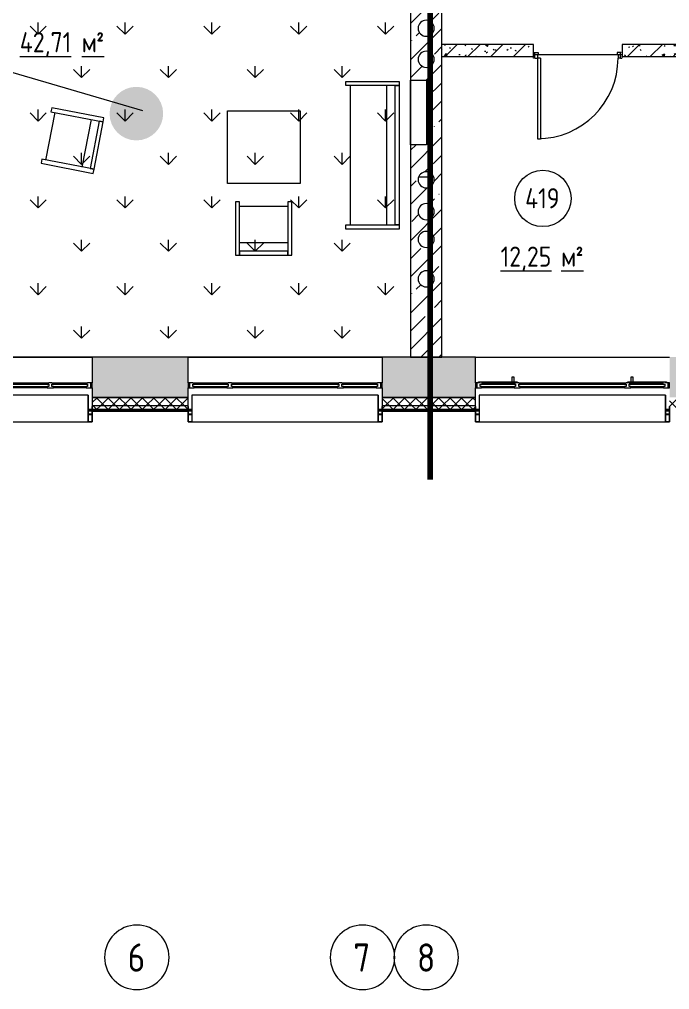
# Model space of a CAD drawing. Header units: millimetres. Extents: x -515342 to 330399, y -224905 to 507333.
# Drawn here: x -323259 to -315192, y 370962 to 382999 of the extents above; entities that cross this region are included whole.
import ezdxf

# ---------------------------------------------------------------- set-up
doc = ezdxf.new("R2010")
doc.units = ezdxf.units.MM
doc.linetypes.add('ASVP_Невидимые', pattern=[5, 3, -2])
doc.layers.get('0').update_dxf_attribs({"lineweight": 0})
for name, color, linetype, lineweight in [('_ Окна', 7, 'Continuous', 0), ('Витраж', 7, 'Continuous', 0), ('Двери', 7, 'Continuous', 0), ('Марки помещений', 7, 'Continuous', 0), ('Мебель', 7, 'Continuous', 0), ('Окна', 7, 'Continuous', 0), ('Оси', 7, 'Continuous', 0), ('Ответы', 4, 'Continuous', 0), ('Перекрытие', 7, 'Continuous', 0), ('Стены внутренние', 7, 'Continuous', 0), ('Стены наружные', 7, 'Continuous', 0), ('Стены несущие', 7, 'Continuous', 0), ('Стены отделка', 7, 'Continuous', 0), ('Стены перегородки', 7, 'Continuous', 0), ('Стены штриховка', 7, 'Continuous', 0), ('экспертиза ДУ', 1, 'Continuous', 0), ('экспертиза условные обозначения', 1, 'Continuous', 0)]:
    doc.layers.add(name, color=color, linetype=linetype, lineweight=lineweight)
doc.styles.add('GOST Common', font='', dxfattribs={"width": 0.9, "height": 350})
doc.styles.add('GOST Common_1', font='', dxfattribs={"width": 0.9, "height": 250})
doc.styles.add('GOST Common_2', font='', dxfattribs={"width": 0.9, "height": 250})
doc.styles.get('GOST Common').set_extended_font_data('GOST Common')
doc.styles.get('GOST Common_1').set_extended_font_data('GOST Common')
doc.styles.get('GOST Common_2').set_extended_font_data('GOST Common')
pattern_1 = [(45, (0, 0), (-70.71068, 70.71068), []), (135, (0, 0), (-70.71068, -70.71068), [])]

# ---------------------------------------------------------------- blocks, each defined once
blk = doc.blocks.new('Окно_ПВХ_3Створки_1Фрамуга-верх - АР_Окно_ОП_1820_h_х2370_3ст2фр-в E30-10240666-О_АР_П_4__10_050_План 4 этажа')
at = {"layer": '_ Окна'}
for p, q in [((-1129, 130), (-1205, 130)), ((-1205, 130), (-1205, 70)), ((-1185, 70), (-1185, 130)), ((-1129, 116), (-1129, 130)), ((-647, 130), (-723, 130)), ((-723, 130), (-723, 116)), ((-647, 116), (-647, 130)), ((723, 130), (647, 130)), ((647, 130), (647, 116)), ((723, 116), (723, 130)), ((1129, 130), (1129, 116)), ((1205, 130), (1129, 130)), ((1185, 70), (1185, 130)), ((1205, 70), (1205, 130)), ((-1205, 70), (-1147, 70)), ((-1147, 84), (-1147, 116)), ((-1147, 116), (-1129, 116)), ((-705, 84), (-1147, 84)), ((-1129, 70), (-1147, 70)), ((-723, 116), (-1129, 116)), ((-723, 116), (-705, 116)), ((-705, 116), (-705, 84)), ((-705, 70), (-665, 70)), ((-665, 84), (-665, 116)), ((-665, 116), (-647, 116)), ((665, 84), (-665, 84)), ((647, 116), (-647, 116)), ((647, 116), (665, 116)), ((665, 116), (665, 84)), ((665, 70), (705, 70)), ((705, 84), (705, 116)), ((705, 116), (723, 116)), ((1147, 84), (705, 84)), ((1129, 116), (723, 116)), ((1129, 116), (1147, 116)), ((1147, 70), (1129, 70)), ((1147, 116), (1147, 84)), ((1147, 70), (1205, 70))]:
    blk.add_line(p, q, dxfattribs=at)
at = {"layer": 'Окна'}
for p, q in [((-1129, 130), (-723, 130)), ((-647, 130), (647, 130)), ((723, 130), (1129, 130)), ((-705, 70), (-1129, 70)), ((665, 70), (-665, 70)), ((1129, 70), (705, 70))]:
    blk.add_line(p, q, dxfattribs=at)
blk = doc.blocks.new('Окно_ПВХ_3Створки_1Фрамуга-верх - АР_Окно_ОП_1820_h_х2370_3ст2фр-в-V4-О_АР_П_4__10_050_План 4 этажа')
at = {"layer": '_ Окна'}
for p, q in [((-1129, 130), (-1205, 130)), ((-1205, 130), (-1205, 70)), ((-1185, 70), (-1185, 130)), ((-1129, 116), (-1129, 130)), ((-647, 130), (-723, 130)), ((-723, 130), (-723, 116)), ((-647, 116), (-647, 130)), ((723, 130), (647, 130)), ((647, 130), (647, 116)), ((723, 116), (723, 130)), ((1129, 130), (1129, 116)), ((1205, 130), (1129, 130)), ((1185, 70), (1185, 130)), ((1205, 70), (1205, 130)), ((-1205, 70), (-1147, 70)), ((-1165, 56), (-1165, 70)), ((-1080, 56), (-1165, 56)), ((-1147, 84), (-1147, 116)), ((-1147, 116), (-1129, 116)), ((-705, 84), (-1147, 84)), ((-723, 116), (-1129, 116)), ((-1080, 70), (-1080, 56)), ((-772, 70), (-772, 56)), ((-687, 56), (-772, 56)), ((-723, 116), (-705, 116)), ((-705, 116), (-705, 84)), ((-705, 70), (-665, 70)), ((-687, 70), (-687, 56)), ((-665, 84), (-665, 116)), ((-665, 116), (-647, 116)), ((664.5, 84), (-665, 84)), ((647, 116), (-647, 116)), ((647, 116), (665, 116)), ((665, 116), (665, 84)), ((665, 70), (705, 70)), ((687, 56), (687, 70)), ((772, 56), (687, 56)), ((705, 84), (705, 116)), ((705, 116), (723, 116)), ((1147, 84), (705, 84)), ((1129, 116), (723, 116)), ((772, 70), (772, 56)), ((1080, 70), (1080, 56)), ((1165, 56), (1080, 56)), ((1129, 116), (1147, 116)), ((1147, 116), (1147, 84)), ((1147, 70), (1205, 70)), ((1165, 70), (1165, 56))]:
    blk.add_line(p, q, dxfattribs=at)
at = {"layer": 'Окна'}
for p, q in [((-1129, 130), (-723, 130)), ((-647, 130), (647, 130)), ((723, 130), (1129, 130)), ((-705, 70), (-1129, 70)), ((-772, 56), (-1080, 56)), ((-748.5, -4), (-748.5, 56)), ((-728.5, 56), (-728.5, -4)), ((664.5, 70), (-665, 70)), ((1129, 70), (705, 70)), ((728.5, -4), (728.5, 56)), ((748.5, 56), (748.5, -4)), ((1080, 56), (772, 56)), ((-728.5, -4), (-748.5, -4)), ((748.5, -4), (728.5, -4))]:
    blk.add_line(p, q, dxfattribs=at)
blk = doc.blocks.new('Прямоугольный импост - АР_Откос_Металлический_50х330 Белый Правый-9899489-О_АР_П_4__10_050_План 4 этажа')
at = {"layer": 'Витраж'}
for p, q in [((-49, -39), (-1, -39)), ((-1, -40), (-49, -40))]:
    blk.add_line(p, q, dxfattribs=at)
blk = doc.blocks.new('Прямоугольный импост - АР_Откос_Металлический_50х330 Белый Левый-9898757-О_АР_П_4__10_050_План 4 этажа')
at = {"layer": 'Витраж'}
for p, q in [((-1, -39), (-49, -39)), ((-49, -40), (-1, -40))]:
    blk.add_line(p, q, dxfattribs=at)
blk = doc.blocks.new('Прямоугольный импост - АР_Откос_Металлический_50х330 Белый Левый-9898758-О_АР_П_4__10_050_План 4 этажа')
at = {"layer": 'Витраж'}
for p, q in [((27636, 2502), (25326, 2502)), ((25326, 2172), (27636, 2172))]:
    blk.add_line(p, q, dxfattribs=at)
blk = doc.blocks.new('Прямоугольный импост - АР_Откос_Металлический_50х330 Белый Правый-V9-О_АР_П_4__10_050_План 4 этажа')
at = {"layer": 'Витраж', "lineweight": 18}
for p, q in [((-50, -40), (-50, 290)), ((-50, 290), (-49, 290)), ((-49, 290), (-49, -39)), ((-1, -39), (-1, 150)), ((-1, 150), (0, 150)), ((0, 150), (0, -40)), ((0, -40), (-50, -40)), ((-49, -39), (-1, -39))]:
    blk.add_line(p, q, dxfattribs=at)
blk = doc.blocks.new('Прямоугольный импост - АР_Откос_Металлический_50х330 Белый Левый-V10-О_АР_П_4__10_050_План 4 этажа')
at = {"layer": 'Витраж', "lineweight": 18}
for p, q in [((-50, 290), (-50, -40)), ((-49, 290), (-50, 290)), ((-49, -39), (-49, 290)), ((0, 150), (-1, 150)), ((-1, 150), (-1, -39)), ((0, -40), (0, 150)), ((-50, -40), (0, -40)), ((-1, -39), (-49, -39))]:
    blk.add_line(p, q, dxfattribs=at)
blk = doc.blocks.new('Прямоугольный импост - АР_Откос_Металлический_50х330 Коричневый Левый-9899771-О_АР_П_4__10_050_План 4 этажа')
at = {"layer": 'Витраж'}
for p, q in [((79975, 2502), (77665, 2502)), ((77665, 2172), (79975, 2172))]:
    blk.add_line(p, q, dxfattribs=at)
blk = doc.blocks.new('Прямоугольный импост - АР_Откос_Металлический_50х330 Коричневый Левый-V8-О_АР_П_4__10_050_План 4 этажа')
at = {"layer": 'Витраж', "lineweight": 18}
for p, q in [((-50, 290), (-50, -40)), ((-49, 290), (-50, 290)), ((-49, -39), (-49, 290)), ((0, 150), (-1, 150)), ((-1, 150), (-1, -39)), ((0, -40), (0, 150)), ((-50, -40), (0, -40)), ((-1, -39), (-49, -39))]:
    blk.add_line(p, q, dxfattribs=at)
blk = doc.blocks.new('СД_Люблино_Фасады_rvt-1-О_АР_П_4__10_050_План 4 этажа')
at = {"layer": 'Стены внутренние'}
h = blk.add_hatch(dxfattribs=at)
h.set_pattern_fill('FP_1', color=256, style=0, pattern_type=2)
h.set_pattern_definition([(45, (0, 0), (-224.5064, 224.5064), []), (45, (224.5, 0), (-224.5064, 224.5064), [396.875, -79.375, 3.353, -76.022])])
h.paths.add_polyline_path([(85325, 2475), (85325, 2975), (84035, 2975), (84035, 2475), (84734, 2475)])
h.paths.add_polyline_path([(82425, 2475), (82425, 2975), (80025, 2975), (80025, 2475), (82179, 2475)])
h.paths.add_polyline_path([(77581, 2475), (77615, 2475), (77615, 2975), (76429, 2975), (76429, 2475), (76559, 2475)])
h.paths.add_polyline_path([(74005, 2475), (74019, 2475), (74019, 2975), (71654, 2975), (71654, 2475), (73494, 2475)])
h.paths.add_polyline_path([(69917, 2475), (70044, 2475), (70044, 2975), (68833, 2975), (68833, 2475), (69407, 2475)])
h.paths.add_polyline_path([(67223, 2475), (67223, 2975), (66055, 2975), (66055, 2475), (66852, 2475)])
h.paths.add_polyline_path([(64445, 2475), (64445, 2975), (63280, 2975), (63280, 2475), (64298, 2475)])
h.paths.add_polyline_path([(61670, 2475), (61670, 2975), (59270, 2975), (59270, 2475), (61232, 2475)])
h.paths.add_polyline_path([(56860, 2475), (56860, 2975), (55705, 2975), (55705, 2475), (56634, 2475)])
h.paths.add_polyline_path([(53295, 2475), (53295, 2975), (52107, 2975), (52107, 2475), (53058, 2475)])
h.paths.add_polyline_path([(49482, 2475), (49697, 2475), (49697, 2975), (48505, 2975), (48505, 2475), (48971, 2475)])
h.paths.add_polyline_path([(46095, 2475), (46095, 2975), (44880, 2975), (44880, 2475), (45905, 2475)])
h.paths.add_polyline_path([(42329, 2475), (42470, 2475), (42470, 2975), (40100, 2975), (40100, 2475), (41818, 2475)])
h.paths.add_polyline_path([(38242, 2475), (38490, 2475), (38490, 2975), (37284, 2975), (37284, 2475), (37731, 2475)])
h.paths.add_polyline_path([(35674, 2475), (35674, 2975), (34487, 2975), (34487, 2475), (35177, 2475)])
h.paths.add_polyline_path([(32877, 2475), (32877, 2975), (31723, 2975), (31723, 2475), (32622, 2475)])
h.paths.add_polyline_path([(30067, 2475), (30113, 2475), (30113, 2975), (27686, 2975), (27686, 2475), (29556, 2475)])
h.paths.add_polyline_path([(25276, 2475), (25276, 2975), (24073, 2975), (24073, 2475), (24958, 2475)])
h.paths.add_polyline_path([(21382, 2475), (21663, 2475), (21663, 2975), (19291, 2975), (19291, 2475), (19339, 2475)])
h.paths.add_polyline_path([(17681, 2475), (17681, 2975), (16335, 2975), (16335, 2475), (17295, 2475)])
at = {"layer": 'Стены наружные'}
h = blk.add_hatch(dxfattribs=at)
h.set_pattern_fill('FP_2', color=256, style=0, pattern_type=2)
h.set_pattern_definition(pattern_1)
h.paths.add_polyline_path([(59700, 2375), (60240, 2375), (60240, 2475), (59270, 2475), (59270, 2375)])
h.paths.add_polyline_path([(56634, 2375), (56860, 2375), (56860, 2475), (55705, 2475), (55705, 2375), (56123, 2375)])
h.paths.add_polyline_path([(53058, 2375), (53295, 2375), (53295, 2475), (52107, 2475), (52107, 2375), (52547, 2375)])
h.paths.add_polyline_path([(49697, 2375), (49697, 2475), (48505, 2475), (48505, 2375), (49482, 2375)])
h.paths.add_polyline_path([(45905, 2375), (46095, 2375), (46095, 2475), (44880, 2475), (44880, 2375), (44883, 2375)])
h.paths.add_polyline_path([(42470, 2375), (42470, 2475), (41405, 2475), (41405, 2375), (42329, 2375)])
h = blk.add_hatch(dxfattribs=at)
h.set_pattern_fill('FP_2', color=256, style=0, pattern_type=2)
h.set_pattern_definition(pattern_1)
h.paths.add_polyline_path([(59270, 2325), (60240, 2325), (60240, 2375), (59270, 2375)])
h.paths.add_polyline_path([(56860, 2325), (56860, 2375), (55705, 2375), (55705, 2325), (56634, 2325)])
h.paths.add_polyline_path([(53058, 2325), (53295, 2325), (53295, 2375), (52107, 2375), (52107, 2325), (52547, 2325)])
h.paths.add_polyline_path([(49482, 2325), (49697, 2325), (49697, 2375), (48505, 2375), (48505, 2325), (48971, 2325)])
h.paths.add_polyline_path([(46095, 2325), (46095, 2375), (44880, 2375), (44880, 2325), (45905, 2325)])
h.paths.add_polyline_path([(42329, 2325), (42470, 2325), (42470, 2375), (41405, 2375), (41405, 2325), (41818, 2325)])
at = {"layer": 'Стены внутренние'}
for p, q in [((49697, 2975), (52107, 2975)), ((53295, 2975), (55705, 2975)), ((56860, 2975), (59270, 2975)), ((52058, 2325), (52106, 2325)), ((52106, 2305), (52058, 2305)), ((53296, 2325), (53344, 2325)), ((53344, 2305), (53296, 2305)), ((55656, 2325), (55704, 2325)), ((55704, 2305), (55656, 2305)), ((56861, 2325), (56909, 2325)), ((56909, 2305), (56861, 2305)), ((59221, 2325), (59269, 2325)), ((59269, 2305), (59221, 2305))]:
    blk.add_line(p, q, dxfattribs=at)
at = {"layer": 'Стены наружные'}
for p, q in [((52106, 2325), (52058, 2325)), ((53344, 2325), (53296, 2325)), ((55704, 2325), (55656, 2325)), ((56909, 2325), (56861, 2325)), ((59269, 2325), (59221, 2325))]:
    blk.add_line(p, q, dxfattribs=at)
at = {"layer": 'Стены несущие'}
for p, q in [((53295, 2975), (52107, 2975)), ((52107, 2975), (52107, 2655)), ((53295, 2655), (53295, 2975)), ((56860, 2975), (55705, 2975)), ((55705, 2975), (55705, 2655)), ((56860, 2655), (56860, 2975)), ((52107, 2595), (52107, 2475)), ((53295, 2475), (53295, 2595)), ((55705, 2595), (55705, 2475)), ((56860, 2475), (56860, 2595)), ((52107, 2475), (53295, 2475)), ((53295, 2475), (52107, 2475)), ((55705, 2475), (56860, 2475)), ((56860, 2475), (55705, 2475))]:
    blk.add_line(p, q, dxfattribs=at)
at = {"layer": 'Стены отделка', "lineweight": 9}
for p, q in [((52107, 2475), (52107, 2375)), ((53295, 2375), (53295, 2475)), ((55705, 2475), (55705, 2375)), ((56860, 2375), (56860, 2475)), ((52107, 2375), (52107, 2325)), ((52107, 2325), (53295, 2325)), ((53295, 2325), (52107, 2325)), ((52107, 2325), (52107, 2315)), ((52107, 2315), (52107, 2305)), ((52107, 2305), (53295, 2305)), ((53295, 2325), (53295, 2375)), ((53295, 2315), (53295, 2325)), ((53295, 2305), (53295, 2315)), ((55705, 2375), (55705, 2325)), ((55705, 2325), (56860, 2325)), ((56860, 2325), (55705, 2325)), ((55705, 2325), (55705, 2315)), ((55705, 2315), (55705, 2305)), ((55705, 2305), (56860, 2305)), ((56860, 2325), (56860, 2375)), ((56860, 2315), (56860, 2325)), ((56860, 2305), (56860, 2315))]:
    blk.add_line(p, q, dxfattribs=at)
at = {"layer": 'Стены штриховка'}
for p, q in [((52107, 2375), (53295, 2375)), ((52107, 2315), (53295, 2315)), ((55705, 2375), (56860, 2375)), ((55705, 2315), (56860, 2315))]:
    blk.add_line(p, q, dxfattribs=at)
at = {"layer": 'Витраж', "lineweight": 9}
for name, p in [('Прямоугольный импост - АР_Откос_Металлический_50х330 Коричневый Левый-9899771-О_АР_П_4__10_050_План 4 этажа', (-27917, 0)), ('Прямоугольный импост - АР_Откос_Металлический_50х330 Коричневый Левый-V8-О_АР_П_4__10_050_План 4 этажа', (52107, 2212)), ('Прямоугольный импост - АР_Откос_Металлический_50х330 Белый Левый-9898758-О_АР_П_4__10_050_План 4 этажа', (28019, 0)), ('Прямоугольный импост - АР_Откос_Металлический_50х330 Белый Левый-V10-О_АР_П_4__10_050_План 4 этажа', (55705, 2212)), ('Прямоугольный импост - АР_Откос_Металлический_50х330 Белый Левый-9898758-О_АР_П_4__10_050_План 4 этажа', (31584, 0)), ('Прямоугольный импост - АР_Откос_Металлический_50х330 Белый Левый-V10-О_АР_П_4__10_050_План 4 этажа', (59270, 2212)), ('Прямоугольный импост - АР_Откос_Металлический_50х330 Белый Левый-9898757-О_АР_П_4__10_050_План 4 этажа', (52107, 2305)), ('Прямоугольный импост - АР_Откос_Металлический_50х330 Белый Левый-9898757-О_АР_П_4__10_050_План 4 этажа', (55705, 2305)), ('Прямоугольный импост - АР_Откос_Металлический_50х330 Белый Левый-9898757-О_АР_П_4__10_050_План 4 этажа', (59270, 2305))]:
    blk.add_blockref(name, p, dxfattribs=at)
at = {"layer": 'Витраж', "lineweight": 9, "extrusion": (0, 0, -1)}
for name, p in [('Прямоугольный импост - АР_Откос_Металлический_50х330 Белый Правый-V9-О_АР_П_4__10_050_План 4 этажа', (-53295, 2212)), ('Прямоугольный импост - АР_Откос_Металлический_50х330 Белый Правый-V9-О_АР_П_4__10_050_План 4 этажа', (-56860, 2212)), ('Прямоугольный импост - АР_Откос_Металлический_50х330 Белый Правый-9899489-О_АР_П_4__10_050_План 4 этажа', (-53295, 2305)), ('Прямоугольный импост - АР_Откос_Металлический_50х330 Белый Правый-9899489-О_АР_П_4__10_050_План 4 этажа', (-56860, 2305))]:
    blk.add_blockref(name, p, dxfattribs=at)
at = {"layer": 'Окна', "lineweight": 9, "rotation": 180}
for name, p in [('Окно_ПВХ_3Створки_1Фрамуга-верх - АР_Окно_ОП_1820_h_х2370_3ст2фр-в E30-10240666-О_АР_П_4__10_050_План 4 этажа', (50902, 2725)), ('Окно_ПВХ_3Створки_1Фрамуга-верх - АР_Окно_ОП_1820_h_х2370_3ст2фр-в E30-10240666-О_АР_П_4__10_050_План 4 этажа', (54500, 2725)), ('Окно_ПВХ_3Створки_1Фрамуга-верх - АР_Окно_ОП_1820_h_х2370_3ст2фр-в-V4-О_АР_П_4__10_050_План 4 этажа', (58065, 2725))]:
    blk.add_blockref(name, p, dxfattribs=at)
blk = doc.blocks.new('Дверь_Деревянная_1 полотно - АР_Дверь_Межкомнатная_1000х2000h_полотно__Г_Л-10287275-О_АР_П_4__10_050_План 4 этажа')
at = {"layer": 'Двери', "lineweight": 18}
for p, q in [((500, 1095), (460, 1095)), ((460, 95), (460, 1095)), ((500, 95), (500, 1095)), ((-530, 95), (-500, 95)), ((-530, 95), (-530, 25)), ((-530, 25), (-490, 25)), ((-500, 55), (-500, 95)), ((-500, 55), (-490, 55)), ((-490, 25), (-490, 55)), ((460, 95), (500, 95)), ((500, 55), (490, 55)), ((490, 25), (490, 55)), ((530, 25), (490, 25)), ((530, 95), (500, 95)), ((500, 55), (500, 95)), ((530, 95), (530, 25))]:
    blk.add_line(p, q, dxfattribs=at)
at = {"layer": 'Двери', "linetype": 'ASVP_Невидимые', "lineweight": 18}
for p, q in [((-550, 95), (-550, 75)), ((-530, 95), (-550, 95)), ((-550, 25), (-530, 25)), ((530, 95), (550, 95)), ((550, 25), (530, 25)), ((550, 95), (550, 75))]:
    blk.add_line(p, q, dxfattribs=at)
at = {"layer": 'Двери', "lineweight": 18}
blk.add_arc((500, 95), 1000, 90, 180, dxfattribs=at)
blk = doc.blocks.new('Диван - 700-8918227-О_АР_П_4__10_050_План 4 этажа')
at = {"layer": 'Мебель'}
for p, q in [((-280, 184), (-280, -476)), ((-229, 184), (-280, 184)), ((-229, -476), (-229, 184)), ((-229, 132), (370, 132)), ((370, 184), (370, -476)), ((420, 184), (370, 184)), ((420, -476), (420, 184)), ((370, -324), (-229, -324)), ((-280, -476), (-229, -476)), ((370, -426), (-229, -426)), ((-229, -426), (-229, -476)), ((-229, -476), (370, -476)), ((370, -476), (370, -426)), ((370, -476), (420, -476))]:
    blk.add_line(p, q, dxfattribs=at)
blk = doc.blocks.new('Диван - 1830 мм-8850930-О_АР_П_4__10_050_План 4 этажа')
at = {"layer": 'Мебель'}
for p, q in [((-845, -184), (-845, 476)), ((-845, 476), (-794, 476)), ((-794, 476), (-794, -184)), ((-794, 426), (-794, 476)), ((-794, 476), (935, 476)), ((935, 426), (-794, 426)), ((935, -184), (935, 476)), ((935, 476), (985, 476)), ((935, 476), (935, 426)), ((985, 476), (985, -184)), ((935, 324), (-794, 324)), ((-794, -184), (-845, -184)), ((-794, -132), (935, -132)), ((985, -184), (935, -184))]:
    blk.add_line(p, q, dxfattribs=at)
blk = doc.blocks.new('Стол-Прямоугольный - 900х900 мм-V73-О_АР_П_4__10_050_План 4 этажа')
at = {"layer": 'Мебель'}
for p, q in [((-450, 450), (450, 450)), ((-450, -450), (-450, 450)), ((450, 450), (450, -450)), ((450, -450), (-450, -450))]:
    blk.add_line(p, q, dxfattribs=at)
blk = doc.blocks.new('Ось сетки - Круг_Ø8 мм-6577-О_АР_П_4__10_050_План 4 этажа')
at = {"layer": 'Оси'}
for start, end in [(360, 180), (180, 360)]:
    blk.add_arc((0, 0), 4, start, end, dxfattribs=at)
blk = doc.blocks.new('ASVP_Марка_Помещение_ДваЗначения - Номер Площадь-685795-О_АР_П_4__10_050_План 4 этажа')
at = {"layer": 'Марки помещений'}
blk.add_circle((0, 0), 3.5, dxfattribs=at)

msp = doc.modelspace()

# ---------------------------------------------------------------- hatches: boundary and pattern name
at = {"layer": 'Стены внутренние'}
h = msp.add_hatch(dxfattribs=at)
h.set_pattern_fill('FP_1', color=256, style=0, pattern_type=2)
h.set_pattern_definition([(45, (-374461.9, 375834.5), (-224.5064, 224.5064), []), (45, (-374237.38, 375834.5), (-224.5064, 224.5064), [396.875, -79.375, 3.353, -76.022])])
h.paths.add_polyline_path([(-318016.8897, 378809.4886), (-318016.8897, 383234.4886), (-318406.8897, 383234.4886), (-318406.8897, 382244.4886), (-318206.8897, 382244.4886), (-318206.8897, 381444.4886), (-318406.8897, 381444.4886), (-318406.8897, 378809.4886), (-318338.6732, 378809.4886)])
h.paths.add_polyline_path([(-318194.5249, 379681.8841), (-318229.2545, 379681.8841), (-318261.8897, 379693.7623), (-318288.4942, 379716.0861), (-318305.859, 379746.1629), (-318311.8897, 379780.3649), (-318305.859, 379814.5669), (-318288.4942, 379844.6436), (-318261.8897, 379866.9674), (-318229.2545, 379878.8456), (-318194.5249, 379878.8456), (-318161.8897, 379866.9674), (-318135.2853, 379844.6436), (-318117.9205, 379814.5669), (-318111.8897, 379780.3649), (-318117.9205, 379746.1629), (-318135.2853, 379716.0861), (-318161.8897, 379693.7623)])
h.paths.add_polyline_path([(-318229.2545, 380171.3049), (-318261.8897, 380183.1832), (-318288.4942, 380205.507), (-318305.859, 380235.5837), (-318311.8897, 380269.7857), (-318305.859, 380303.9877), (-318288.4942, 380334.0645), (-318261.8897, 380356.3883), (-318229.2545, 380368.2665), (-318194.5249, 380368.2665), (-318161.8897, 380356.3883), (-318135.2853, 380334.0645), (-318117.9205, 380303.9877), (-318111.8897, 380269.7857), (-318117.9205, 380235.5837), (-318135.2853, 380205.507), (-318161.8897, 380183.1832), (-318194.5249, 380171.3049)])
h.paths.add_polyline_path([(-318229.2545, 380515.8889), (-318261.8897, 380527.7671), (-318288.4942, 380550.0909), (-318305.859, 380580.1676), (-318311.8897, 380614.3696), (-318305.859, 380648.5717), (-318288.4942, 380678.6484), (-318261.8897, 380700.9722), (-318229.2545, 380712.8504), (-318194.5249, 380712.8504), (-318161.8897, 380700.9722), (-318135.2853, 380678.6484), (-318117.9205, 380648.5717), (-318111.8897, 380614.3696), (-318117.9205, 380580.1676), (-318135.2853, 380550.0909), (-318161.8897, 380527.7671), (-318194.5249, 380515.8889)])
h.paths.add_polyline_path([(-318194.5249, 380911.186), (-318229.2545, 380911.186), (-318261.8897, 380923.0643), (-318288.4942, 380945.388), (-318305.859, 380975.4648), (-318311.8897, 381009.6668), (-318305.859, 381043.8688), (-318288.4942, 381073.9456), (-318261.8897, 381096.2693), (-318229.2545, 381108.1476), (-318194.5249, 381108.1476), (-318161.8897, 381096.2693), (-318135.2853, 381073.9456), (-318117.9205, 381043.8688), (-318111.8897, 381009.6668), (-318117.9205, 380975.4648), (-318135.2853, 380945.388), (-318161.8897, 380923.0643)])
h.paths.add_polyline_path([(-318194.5249, 382406.0078), (-318229.2545, 382406.0078), (-318261.8897, 382417.886), (-318288.4942, 382440.2098), (-318305.859, 382470.2865), (-318311.8897, 382504.4886), (-318305.859, 382538.6906), (-318288.4942, 382568.7673), (-318261.8897, 382591.0911), (-318229.2545, 382602.9693), (-318194.5249, 382602.9693), (-318161.8897, 382591.0911), (-318135.2853, 382568.7673), (-318117.9205, 382538.6906), (-318111.8897, 382504.4886), (-318117.9205, 382470.2865), (-318135.2853, 382440.2098), (-318161.8897, 382417.886)])
h.paths.add_polyline_path([(-318194.5249, 382791.0078), (-318229.2545, 382791.0078), (-318261.8897, 382802.886), (-318288.4942, 382825.2098), (-318305.859, 382855.2865), (-318311.8897, 382889.4886), (-318305.859, 382923.6906), (-318288.4942, 382953.7673), (-318261.8897, 382976.0911), (-318229.2545, 382987.9693), (-318194.5249, 382987.9693), (-318161.8897, 382976.0911), (-318135.2853, 382953.7673), (-318117.9205, 382923.6906), (-318111.8897, 382889.4886), (-318117.9205, 382855.2865), (-318135.2853, 382825.2098), (-318161.8897, 382802.886)])
h.paths.add_polyline_path([(-318016.8897, 384734.4886), (-318016.8897, 384839.4886), (-318406.8897, 384839.4886), (-318406.8897, 384734.4886), (-318338.6732, 384734.4886)])
h = msp.add_hatch(dxfattribs=at)
h.set_pattern_fill('FP_3', color=256, style=0, pattern_type=2)
h.set_pattern_definition([(45, (-374461.89, 375834.49), (-141.42136, 141.42136), [])])
h.paths.add_polyline_path([(-314731.8897, 382539.4886), (-314731.8897, 382689.4886), (-315781.8897, 382689.4886), (-315781.8897, 382539.4886)])
h.paths.add_polyline_path([(-316881.8897, 382539.4886), (-316881.8897, 382689.4886), (-318016.8897, 382689.4886), (-318016.8897, 382539.4886), (-317316.8763, 382539.4886)])
h = msp.add_hatch(dxfattribs=at)
h.set_pattern_fill('FP_4', color=256, style=0, pattern_type=2)
h.set_pattern_definition([(50, (-374461.9, 375834.5), (364.368, -31.8783), [38.1, -419.1]), (355, (-374461.9, 375834.5), (-70.4859, 382.1133), [30.48, -335.28]), (100.451, (-374431.53, 375831.83), (293.885, 350.2334), [32.38, -356.18]), (46.184, (-374461.9, 375936.1), (542.1585, -84.0858), [57.15, -628.65]), (96.636, (-374416.7, 375929.1), (474.805, 494.8554), [48.57, -534.27]), (351.184, (-374461.9, 375936.1), (474.81, 494.85), [45.72, -502.92]), (21, (-374411.1, 375910.7), (303.2285, -204.5305), [38.1, -419.1]), (326, (-374411.1, 375910.7), (123.604, 368.376), [30.48, -335.28]), (71.451, (-374385.82, 375893.64), (426.8341, 163.8427), [32.38, -356.18]), (37.5, (-374461.89, 375834.49), (6.17665, 169.11015), [16.764, -314.452, 16.764, -323.596, -336.55]), (37.5, (-374461.89, 375834.49), (6.17665, 169.11015), [-671.576, 16.764, -319.786]), (7.5, (-374461.89, 375834.49), (133.6389, 200.3615), [16.764, -177.292, 16.764, -306.832, -128.27]), (7.5, (-374461.89, 375834.49), (133.6389, 200.3615), [-517.652, 16.764, -111.506]), (327.5, (-374575.17, 375834.49), (271.18182, -11.45836), [16.764, -110.236, 16.764, -379.476, -525.78]), (327.5, (-374575.17, 375834.49), (271.18182, -11.45836), [-523.24, 16.764, -509.016]), (317.5, (-374625.97, 375834.5), (296.2585, 50.85285), [16.764, -148.336, 16.764, -246.38, -373.38]), (317.5, (-374625.97, 375834.5), (296.2585, 50.85285), [-428.244, 16.764, -356.616])])
h.paths.add_polyline_path([(-314731.8897, 382539.4886), (-314731.8897, 382689.4886), (-315781.8897, 382689.4886), (-315781.8897, 382539.4886)])
h.paths.add_polyline_path([(-316881.8897, 382539.4886), (-316881.8897, 382689.4886), (-318016.8897, 382689.4886), (-318016.8897, 382539.4886), (-317316.8763, 382539.4886)])
at = {"layer": 'экспертиза ДУ', "lineweight": 0}
h = msp.add_hatch(color=5, dxfattribs=at)
edge = h.paths.add_edge_path()
edge.add_arc((-321807.8318, 381830.4725), 332.544, 0, 360)
at = {"layer": 'экспертиза условные обозначения', "transparency": 33554681}
h = msp.add_hatch(dxfattribs=at)
h.set_pattern_fill('GRASS', color=30, scale=30)
h.set_pattern_definition([(90, (-374753.14, -40693.03), (-538.8154, 538.8154), [142.875, -934.7557]), (45, (-374753.14, -40693), (-538.8154, 538.8154), [142.875, -619.125]), (135, (-374753.14, -40693), (-538.8154, -538.8154), [142.875, -619.125])])
h.paths.add_polyline_path([(-321126.8897, 385244.4886), (-319176.8897, 385224.4886), (-319176.8897, 385029.4886), (-318786.8897, 385029.4886), (-318786.8897, 384834.4886), (-318406.8897, 384834.4886), (-318406.8897, 378809.4286), (-325326.8897, 378809.4286), (-325326.8897, 384814.4886), (-321576.8897, 384814.4886), (-321576.8897, 385224.4886)])

# ---------------------------------------------------------------- linework, layer by layer
at = {"layer": 'Ответы', "lineweight": 90}
msp.add_lwpolyline([(-321832.8181, 393012.5899), (-321832.8181, 389056.6897), (-318987.8507, 389056.6897), (-318987.8507, 385041.0379), (-318163.1312, 385041.0379), (-318163.1312, 377290.5252)], dxfattribs=at)
at = {"layer": 'Перекрытие'}
for p, q in [((-315781.8897, 382559.4886), (-316881.8897, 382559.4886)), ((-318305.3296, 381044.7857), (-318118.4498, 381044.7857))]:
    msp.add_line(p, q, dxfattribs=at)
at = {"layer": 'Стены внутренние'}
msp.add_line((-318406.8897, 381444.4886), (-318406.8897, 382244.4886), dxfattribs=at)
at = {"layer": 'Стены несущие'}
for p, q in [((-318406.8897, 383234.4886), (-318406.8897, 382244.4886)), ((-318016.8897, 378809.4886), (-318016.8897, 383234.4886)), ((-318406.8897, 382244.4886), (-318206.8897, 382244.4886)), ((-318206.8897, 382244.4886), (-318206.8897, 381444.4886)), ((-318206.8897, 381444.4886), (-318406.8897, 381444.4886)), ((-318406.8897, 381444.4886), (-318406.8897, 378809.4886)), ((-318406.8897, 378809.4886), (-318016.8897, 378809.4886))]:
    msp.add_line(p, q, dxfattribs=at)
for centre, start, end in [((-318211.8897, 382889.4886), 0, 180), ((-318211.8897, 382889.4886), 180, 0), ((-318211.8897, 382504.4886), 0, 180), ((-318211.8897, 382504.4886), 180, 0), ((-318211.8897, 381009.6668), 0, 180), ((-318211.8897, 381009.6668), 180, 0), ((-318211.8897, 380614.3696), 0, 180), ((-318211.8897, 380614.3696), 180, 0), ((-318211.8897, 380269.7857), 0, 180), ((-318211.8897, 380269.7857), 180, 0), ((-318211.8897, 379780.3649), 0, 180), ((-318211.8897, 379780.3649), 180, 0)]:
    msp.add_arc(centre, 100, start, end, dxfattribs=at)
at = {"layer": 'Стены перегородки'}
for p, q in [((-316881.8897, 382689.4886), (-318016.8897, 382689.4886)), ((-316881.8897, 382539.4886), (-316881.8897, 382689.4886)), ((-312681.8897, 382689.4886), (-315781.8897, 382689.4886)), ((-315781.8897, 382689.4886), (-315781.8897, 382539.4886)), ((-318016.8897, 382539.4886), (-316881.8897, 382539.4886)), ((-315781.8897, 382539.4886), (-314731.8897, 382539.4886))]:
    msp.add_line(p, q, dxfattribs=at)
at = {"layer": 'экспертиза ДУ', "elevation": 0}
msp.add_lwpolyline([(-321728.2439, 381863.5205), (-442199.1953, 417165.5455), (-442199.1953, 417165.5455)], dxfattribs=at)
at = {"layer": 'экспертиза условные обозначения', "color": 30}
msp.add_lwpolyline([(-321126.8897, 385244.4886), (-319176.8897, 385224.4886), (-319176.8897, 385029.4886), (-318786.8897, 385029.4886), (-318786.8897, 384834.4886), (-318406.8897, 384834.4886), (-318406.8897, 378809.4286), (-325326.8897, 378809.4286), (-325326.8897, 384814.4886), (-321576.8897, 384814.4886), (-321576.8897, 385224.4886), (-321126.8897, 385244.4886), (-321126.8897, 385244.4886), (-321126.8897, 385244.4886), (-321126.8897, 385244.4886)], dxfattribs=at)

# ---------------------------------------------------------------- block references
msp.add_blockref('СД_Люблино_Фасады_rvt-1-О_АР_П_4__10_050_План 4 этажа', (-374461.8897, 375834.4886))
at = {"layer": 'Двери', "rotation": 180}
msp.add_blockref('Дверь_Деревянная_1 полотно - АР_Дверь_Межкомнатная_1000х2000h_полотно__Г_Л-10287275-О_АР_П_4__10_050_План 4 этажа', (-316331.8897, 382614.4886), dxfattribs=at)
at = {"layer": 'Марки помещений', "xscale": 99.99999999999993, "yscale": 99.99999999999993, "zscale": 99.99999999999993}
msp.add_blockref('ASVP_Марка_Помещение_ДваЗначения - Номер Площадь-685795-О_АР_П_4__10_050_План 4 этажа', (-316763.3289, 380778.1742), dxfattribs=at)
at = {"layer": 'Мебель'}
for name, p, rotation in [('Диван - 1830 мм-8850930-О_АР_П_4__10_050_План 4 этажа', (-319024.0255, 381383.7974), 270), ('Диван - 700-8918227-О_АР_П_4__10_050_План 4 этажа', (-322757.3345, 381454.4139), 79.08809549342264), ('Стол-Прямоугольный - 900х900 мм-V73-О_АР_П_4__10_050_План 4 этажа', (-320226.8897, 381414.4286), 180)]:
    msp.add_blockref(name, p, dxfattribs=dict(at, rotation=rotation))
msp.add_blockref('Диван - 700-8918227-О_АР_П_4__10_050_План 4 этажа', (-320297.2602, 380550.6427), dxfattribs=at)
at = {"layer": 'Оси', "xscale": 99.99999999999993, "yscale": 99.99999999999993, "zscale": 99.99999999999993}
for p in [(-321801.8897, 371362.2945), (-319001.8897, 371362.2945), (-318211.8897, 371362.2945)]:
    msp.add_blockref('Ось сетки - Круг_Ø8 мм-6577-О_АР_П_4__10_050_План 4 этажа', p, dxfattribs=at)

# ---------------------------------------------------------------- texts
at = {"layer": 'Марки помещений', "char_height": 250, "attachment_point": 1}
for s, insert, width, style in [('\\L42,71 ', (-323253.914, 382841.2373), 930.759187, 'GOST Common_1'), ('\\L\\fGOST Common|b0|i0|c238|p34|;\\W.9;\\L²', (-322307.3671, 382841.2373), 165.949312, 'GOST Common_2'), ('\\L\\fGOST Common|b0|i0|c204|p34|;\\W.9;\\Lм', (-322485.9608, 382841.2373), 216.455625, 'GOST Common_1'), ('419', (-316984.2862, 380905.8993), 548.35425, 'GOST Common_1'), ('\\L12,25 ', (-317288.9224, 380181.3688), 909.113625, 'GOST Common_1'), ('\\L\\fGOST Common|b0|i0|c238|p34|;\\W.9;\\L²', (-316360.2349, 380181.3688), 165.949312, 'GOST Common_2'), ('\\L\\fGOST Common|b0|i0|c204|p34|;\\W.9;\\Lм', (-316538.8286, 380181.3688), 216.455625, 'GOST Common_1')]:
    msp.add_mtext(s, dxfattribs=dict(at, insert=insert, width=width, style=style))
at = {"layer": 'Оси', "char_height": 350, "width": 274.177125, "attachment_point": 1, "style": 'GOST Common'}
for s, insert in [('\\fGOST Common|b0|i0|c204|p34|;\\W.9;6', (-321915.6704, 371534.8278)), ('\\fGOST Common|b0|i0|c204|p34|;\\W.9;7', (-319115.6704, 371534.8278)), ('\\fGOST Common|b0|i0|c204|p34|;\\W.9;8', (-318325.6704, 371534.8278))]:
    msp.add_mtext(s, dxfattribs=dict(at, insert=insert))

doc.saveas('drawing.dxf')
